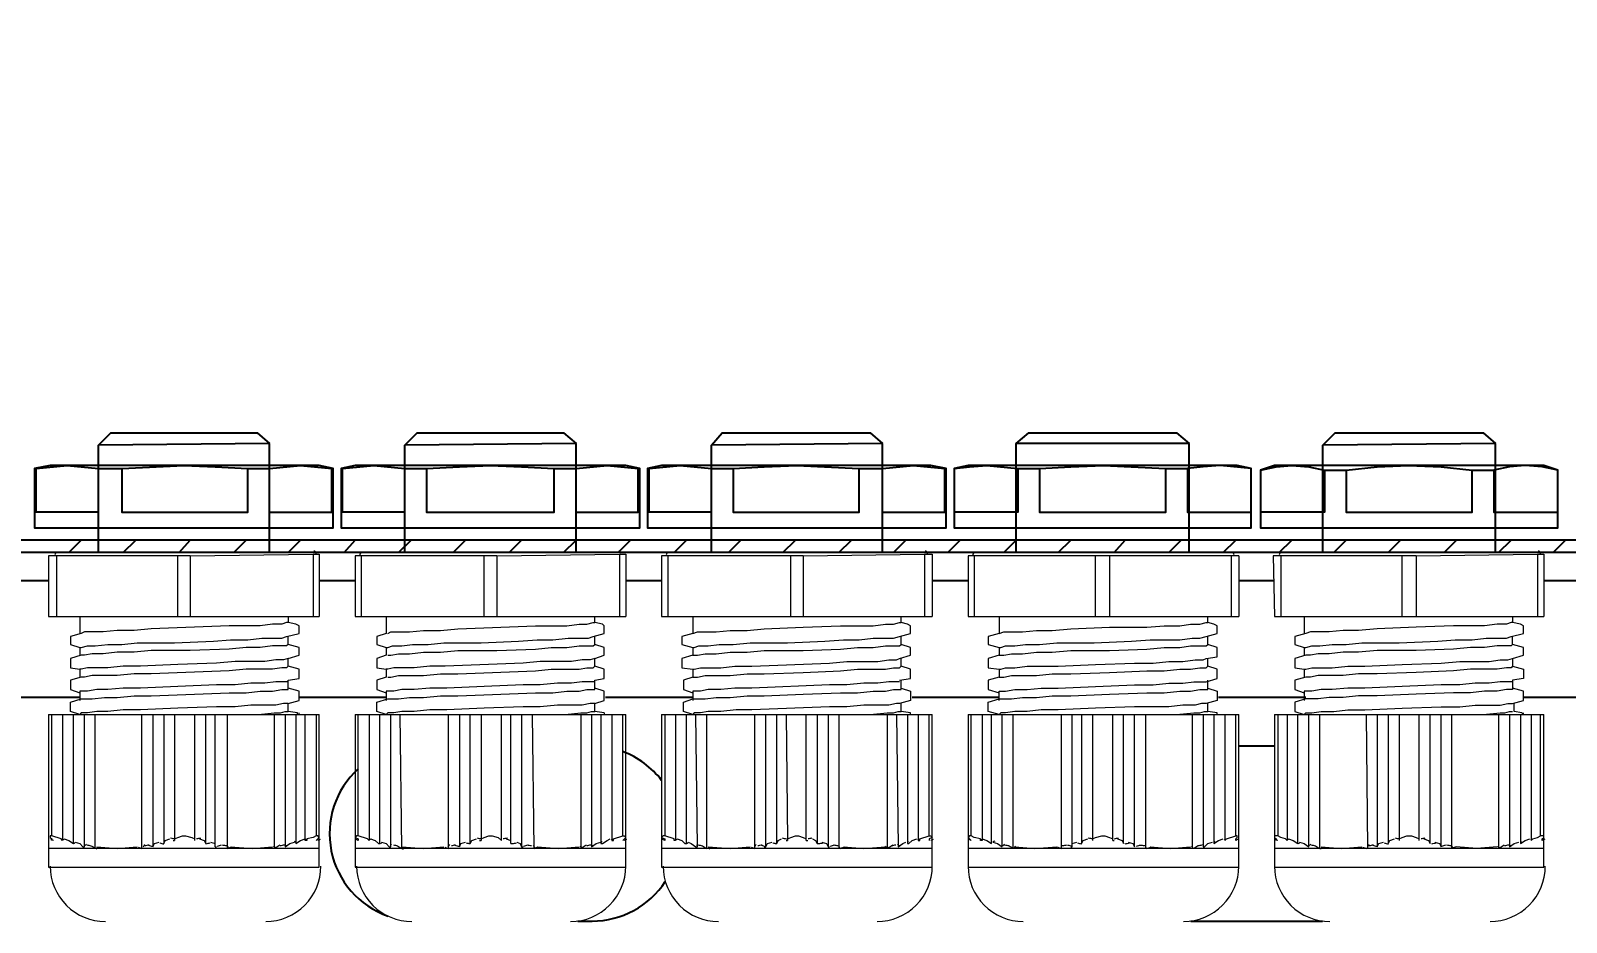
# Model space of a CAD drawing. Header units: feet. Extents: x -18 to 2540, y -48 to 1440.
# Drawn here: x 2197.355 to 2198.001, y 1385.898 to 1386.273 of the extents above; entities that cross this region are included whole.
import ezdxf
from ezdxf.enums import TextEntityAlignment as Align

# ---------------------------------------------------------------- set-up
doc = ezdxf.new("R2018")
doc.units = ezdxf.units.FT
doc.header["$MEASUREMENT"] = 0
for name, color, linetype in [('E-EQPM-CAB', 5, 'Continuous'), ('E-EQPM-HRDW', 230, 'Continuous'), ('G-ANNO-TEXT', 1, 'Continuous')]:
    doc.layers.add(name, color=color, linetype=linetype)
doc.styles.add('NEI-A', font='arial.ttf')

# ---------------------------------------------------------------- blocks, each defined once
blk = doc.blocks.new('DETAIL_TITLE')
at = {"style": 'NEI-A', "flags": 8}
blk.add_attdef('#', text='', height=0.25, dxfattribs=at).set_placement((0.5922, -0.5109), align=Align.MIDDLE_CENTER)
at = {"lineweight": 30, "flags": 104}
blk.add_attdef('DETAIL_TITLE', text='', height=0.25, dxfattribs=at).set_placement((0.9099, -0.52514), align=Align.BOTTOM_LEFT)
at = {"style": 'NEI-A'}
for tag, p in [('SCALE:', (0.93865, -0.73792)), ('1"_=_', (1.5474, -0.73792))]:
    blk.add_attdef(tag, text='', height=0.1094, dxfattribs=at).set_placement(p, align=Align.BOTTOM_LEFT)

msp = doc.modelspace()

# ---------------------------------------------------------------- linework, layer by layer
at = {"layer": 'E-EQPM-CAB', "lineweight": 0}
for p, q in [((2197.362602, 1385.985687), (2197.476549, 1385.985687)), ((2197.491611, 1385.985687), (2197.605559, 1385.985687)), ((2197.620621, 1385.985687), (2197.734569, 1385.985687)), ((2197.749631, 1385.985687), (2197.863579, 1385.985687))]:
    msp.add_line(p, q, dxfattribs=at)
at = {"layer": 'E-EQPM-CAB', "lineweight": 25}
for points in [[(2197.455593, 1386.099635), (2197.383558, 1386.09898), (2197.388797, 1386.104219), (2197.450355, 1386.104219)], [(2197.584603, 1386.099635), (2197.512567, 1386.09898), (2197.517806, 1386.104219), (2197.579364, 1386.104219)], [(2197.713613, 1386.099635), (2197.641577, 1386.09898), (2197.646161, 1386.104219), (2197.708374, 1386.104219)], [(2197.842623, 1386.099635), (2197.769932, 1386.099635), (2197.775171, 1386.104219), (2197.837384, 1386.104219)], [(2197.971633, 1386.099635), (2197.898942, 1386.09898), (2197.904181, 1386.104219), (2197.966394, 1386.104219)]]:
    msp.add_lwpolyline(points, close=True, dxfattribs=at)
for points in [[(2197.383558, 1386.053794), (2197.383558, 1386.09898)], [(2197.455593, 1386.053794), (2197.455593, 1386.099635)], [(2197.512567, 1386.053794), (2197.512567, 1386.09898)], [(2197.584603, 1386.053794), (2197.584603, 1386.099635)], [(2197.641577, 1386.053794), (2197.641577, 1386.09898)], [(2197.713613, 1386.053794), (2197.713613, 1386.099635)], [(2197.769932, 1386.053794), (2197.769932, 1386.099635)], [(2197.842623, 1386.053794), (2197.842623, 1386.099635)], [(2197.898942, 1386.053794), (2197.898942, 1386.09898)], [(2197.971633, 1386.053794), (2197.971633, 1386.099635)], [(2197.383558, 1386.070821), (2197.357363, 1386.070821), (2197.357363, 1386.089157), (2197.356708, 1386.089157), (2197.356708, 1386.064272), (2197.482443, 1386.064272), (2197.482443, 1386.089157), (2197.476549, 1386.090467), (2197.363257, 1386.090467), (2197.356708, 1386.089157)], [(2197.357363, 1386.089157), (2197.37046, 1386.090467), (2197.383558, 1386.089157), (2197.393381, 1386.089157), (2197.393381, 1386.070821), (2197.446425, 1386.070821), (2197.446425, 1386.089157), (2197.455593, 1386.089157)], [(2197.393381, 1386.089157), (2197.419576, 1386.090467), (2197.432673, 1386.089812), (2197.446425, 1386.089157)], [(2197.455593, 1386.089157), (2197.468691, 1386.090467), (2197.481788, 1386.089157)], [(2197.455593, 1386.070821), (2197.481788, 1386.070821), (2197.481788, 1386.089157), (2197.482443, 1386.089157)], [(2197.512567, 1386.070821), (2197.486372, 1386.070821), (2197.486372, 1386.089157), (2197.485718, 1386.089157), (2197.485718, 1386.064272), (2197.611453, 1386.064272), (2197.611453, 1386.089157), (2197.605559, 1386.090467), (2197.491611, 1386.090467), (2197.485718, 1386.089157)], [(2197.486372, 1386.089157), (2197.49947, 1386.090467), (2197.512567, 1386.089157), (2197.521736, 1386.089157), (2197.521736, 1386.070821), (2197.575435, 1386.070821), (2197.575435, 1386.089157), (2197.584603, 1386.089157)], [(2197.521736, 1386.089157), (2197.535488, 1386.089812), (2197.548585, 1386.090467), (2197.561683, 1386.089812), (2197.575435, 1386.089157)], [(2197.584603, 1386.089157), (2197.597701, 1386.090467), (2197.610798, 1386.089157)], [(2197.584603, 1386.070821), (2197.610798, 1386.070821), (2197.610798, 1386.089157), (2197.611453, 1386.089157)], [(2197.641577, 1386.070821), (2197.615382, 1386.070821), (2197.615382, 1386.089157), (2197.614727, 1386.089157), (2197.614727, 1386.064272), (2197.740463, 1386.064272), (2197.740463, 1386.089157), (2197.733914, 1386.090467), (2197.620621, 1386.090467), (2197.614727, 1386.089157)], [(2197.615382, 1386.089157), (2197.62848, 1386.090467), (2197.641577, 1386.089157), (2197.650745, 1386.089157), (2197.650745, 1386.070821), (2197.70379, 1386.070821), (2197.70379, 1386.089157), (2197.713613, 1386.089157)], [(2197.650745, 1386.089157), (2197.663843, 1386.089812), (2197.677595, 1386.090467), (2197.70379, 1386.089157)], [(2197.713613, 1386.089157), (2197.726711, 1386.090467), (2197.739808, 1386.089157)], [(2197.713613, 1386.070821), (2197.739808, 1386.070821), (2197.739808, 1386.089157), (2197.740463, 1386.089157)], [(2197.862924, 1386.090467), (2197.749631, 1386.090467), (2197.743737, 1386.089157), (2197.743737, 1386.064272), (2197.868818, 1386.064272), (2197.868818, 1386.089157), (2197.862924, 1386.090467)], [(2197.743737, 1386.089157), (2197.750286, 1386.089812), (2197.75749, 1386.090467), (2197.770587, 1386.089157), (2197.779755, 1386.089157), (2197.779755, 1386.070821), (2197.8328, 1386.070821), (2197.8328, 1386.089157), (2197.841968, 1386.089157), (2197.841968, 1386.070821), (2197.868818, 1386.070821)], [(2197.770587, 1386.089157), (2197.770587, 1386.070821), (2197.743737, 1386.070821)], [(2197.779755, 1386.089157), (2197.792853, 1386.089812), (2197.806605, 1386.090467), (2197.8328, 1386.089157)], [(2197.868818, 1386.089157), (2197.85572, 1386.090467), (2197.848517, 1386.089812), (2197.841968, 1386.089157)], [(2197.991934, 1386.090467), (2197.878641, 1386.090467), (2197.872747, 1386.088502), (2197.872747, 1386.064272), (2197.997828, 1386.064272), (2197.997828, 1386.088502), (2197.991934, 1386.090467)], [(2197.872747, 1386.088502), (2197.879296, 1386.089812), (2197.885845, 1386.090467), (2197.893048, 1386.089812), (2197.899597, 1386.088502), (2197.908765, 1386.088502), (2197.908765, 1386.070821), (2197.96181, 1386.070821), (2197.96181, 1386.088502), (2197.970978, 1386.088502), (2197.970978, 1386.070821), (2197.997828, 1386.070821)], [(2197.899597, 1386.088502), (2197.899597, 1386.070821), (2197.872747, 1386.070821)], [(2197.908765, 1386.088502), (2197.921863, 1386.089812), (2197.93496, 1386.090467), (2197.948712, 1386.089812), (2197.96181, 1386.088502)], [(2197.997828, 1386.088502), (2197.991279, 1386.089812), (2197.984075, 1386.090467), (2197.977527, 1386.089812), (2197.970978, 1386.088502)], [(2198.823622, 1386.059033), (2196.274204, 1386.059033)], [(2197.371115, 1386.053794), (2197.376354, 1386.059033)], [(2197.394036, 1386.053794), (2197.399274, 1386.059033)], [(2197.417611, 1386.053794), (2197.422195, 1386.059033)], [(2197.440531, 1386.053794), (2197.44577, 1386.059033)], [(2197.463452, 1386.053794), (2197.468691, 1386.059033)], [(2197.487027, 1386.053794), (2197.491611, 1386.059033)], [(2197.509948, 1386.053794), (2197.515187, 1386.059033)], [(2197.532868, 1386.053794), (2197.538107, 1386.059033)], [(2197.556444, 1386.053794), (2197.561683, 1386.059033)], [(2197.579364, 1386.053794), (2197.584603, 1386.059033)], [(2197.602285, 1386.053794), (2197.607524, 1386.059033)], [(2197.62586, 1386.053794), (2197.631099, 1386.059033)], [(2197.648781, 1386.053794), (2197.65402, 1386.059033)], [(2197.671701, 1386.053794), (2197.67694, 1386.059033)], [(2197.695277, 1386.053794), (2197.700516, 1386.059033)], [(2197.718197, 1386.053794), (2197.723436, 1386.059033)], [(2197.741118, 1386.053794), (2197.746357, 1386.059033)], [(2197.764693, 1386.053794), (2197.769932, 1386.059033)], [(2197.787614, 1386.053794), (2197.792853, 1386.059033)], [(2197.811189, 1386.053794), (2197.815773, 1386.059033)], [(2197.83411, 1386.053794), (2197.839349, 1386.059033)], [(2197.85703, 1386.053794), (2197.862269, 1386.059033)], [(2197.880606, 1386.053794), (2197.885845, 1386.059033)], [(2197.903526, 1386.053794), (2197.908765, 1386.059033)], [(2197.926447, 1386.053794), (2197.931686, 1386.059033)], [(2197.950022, 1386.053794), (2197.955261, 1386.059033)], [(2197.972943, 1386.053794), (2197.978182, 1386.059033)], [(2197.995863, 1386.053794), (2198.001102, 1386.059033)], [(2198.823622, 1386.053794), (2196.274204, 1386.053794)]]:
    msp.add_lwpolyline(points, dxfattribs=at)
at = {"layer": 'E-EQPM-CAB', "lineweight": 0}
for points in [[(2197.422195, 1386.052484), (2197.362602, 1386.052484), (2197.362602, 1386.026944), (2197.476549, 1386.026944)], [(2197.47393, 1386.053794), (2197.365876, 1386.053794)], [(2197.365876, 1386.052484), (2197.365876, 1386.026944)], [(2197.416956, 1386.026944), (2197.416956, 1386.052484)], [(2197.422195, 1386.052484), (2197.47393, 1386.053139), (2197.47393, 1386.026944)], [(2197.422195, 1386.052484), (2197.422195, 1386.026944)], [(2197.47393, 1386.053139), (2197.476549, 1386.053139), (2197.476549, 1386.026944)], [(2197.551205, 1386.052484), (2197.491611, 1386.052484), (2197.491611, 1386.026944), (2197.605559, 1386.026944)], [(2197.602285, 1386.053794), (2197.494231, 1386.053794)], [(2197.494231, 1386.052484), (2197.494231, 1386.026944)], [(2197.545966, 1386.026944), (2197.545966, 1386.052484)], [(2197.551205, 1386.052484), (2197.60294, 1386.053139), (2197.60294, 1386.026944)], [(2197.551205, 1386.052484), (2197.551205, 1386.026944)], [(2197.60294, 1386.053139), (2197.605559, 1386.053139), (2197.605559, 1386.026944)], [(2197.680215, 1386.052484), (2197.620621, 1386.052484), (2197.620621, 1386.026944), (2197.734569, 1386.026944)], [(2197.731295, 1386.053794), (2197.623241, 1386.053794)], [(2197.623241, 1386.052484), (2197.623241, 1386.026944)], [(2197.674976, 1386.026944), (2197.674976, 1386.052484)], [(2197.680215, 1386.052484), (2197.731295, 1386.053139), (2197.731295, 1386.026944)], [(2197.680215, 1386.052484), (2197.680215, 1386.026944)], [(2197.731295, 1386.053139), (2197.734569, 1386.053139), (2197.734569, 1386.026944)], [(2197.863579, 1386.052484), (2197.749631, 1386.052484), (2197.749631, 1386.026944), (2197.863579, 1386.026944)], [(2197.860305, 1386.053794), (2197.752251, 1386.053794)], [(2197.752251, 1386.052484), (2197.752251, 1386.026944)], [(2197.803331, 1386.026944), (2197.803331, 1386.052484)], [(2197.809224, 1386.052484), (2197.809224, 1386.026944)], [(2197.860305, 1386.052484), (2197.860305, 1386.026944)], [(2197.863579, 1386.052484), (2197.863579, 1386.026944)], [(2197.938234, 1386.052484), (2197.877986, 1386.052484), (2197.878641, 1386.026944), (2197.991934, 1386.026944)], [(2197.989314, 1386.053794), (2197.88126, 1386.053794)], [(2197.88126, 1386.052484), (2197.88126, 1386.026944)], [(2197.93234, 1386.026944), (2197.93234, 1386.052484)], [(2197.938234, 1386.052484), (2197.989314, 1386.053139), (2197.989314, 1386.026944)], [(2197.938234, 1386.052484), (2197.938234, 1386.026944)], [(2197.989314, 1386.053139), (2197.991934, 1386.053139), (2197.991934, 1386.026944)], [(2197.463452, 1386.026944), (2197.463452, 1386.024325), (2197.462797, 1386.024325), (2197.460832, 1386.02367), (2197.456903, 1386.02367), (2197.451664, 1386.023015), (2197.438567, 1386.023015), (2197.405823, 1386.021705), (2197.39862, 1386.02105), (2197.391416, 1386.02105), (2197.385522, 1386.020395), (2197.377664, 1386.020395), (2197.376354, 1386.019741), (2197.37177, 1386.018431), (2197.37177, 1386.015157), (2197.375699, 1386.013847), (2197.375699, 1386.010572)], [(2197.375699, 1386.026944), (2197.375699, 1386.019741)], [(2197.504709, 1386.026944), (2197.504709, 1386.019741), (2197.50078, 1386.018431), (2197.50078, 1386.015157), (2197.504709, 1386.013847), (2197.504709, 1386.010572), (2197.50078, 1386.009263), (2197.50078, 1386.005333), (2197.504709, 1386.004679), (2197.504709, 1386.001404), (2197.50078, 1386.000094), (2197.50078, 1385.996165), (2197.504709, 1385.994855)], [(2197.505364, 1386.019741), (2197.506674, 1386.020395), (2197.514532, 1386.020395), (2197.520426, 1386.02105), (2197.527629, 1386.02105), (2197.534833, 1386.021705), (2197.567577, 1386.023015), (2197.580674, 1386.023015), (2197.585913, 1386.02367), (2197.589187, 1386.02367), (2197.591807, 1386.024325), (2197.592462, 1386.024325), (2197.592462, 1386.026944)], [(2197.633719, 1386.026944), (2197.633719, 1386.019741), (2197.629135, 1386.018431), (2197.629135, 1386.015157), (2197.633719, 1386.013847), (2197.633719, 1386.010572), (2197.635683, 1386.010572), (2197.638958, 1386.011227), (2197.643542, 1386.011227), (2197.649436, 1386.011882), (2197.656639, 1386.011882), (2197.663843, 1386.012537), (2197.680215, 1386.012537), (2197.695932, 1386.013192), (2197.703135, 1386.013847), (2197.709684, 1386.013847), (2197.714923, 1386.014502), (2197.720817, 1386.014502), (2197.721472, 1386.015157)], [(2197.633719, 1386.019741), (2197.635683, 1386.020395), (2197.643542, 1386.020395), (2197.649436, 1386.02105), (2197.656639, 1386.02105), (2197.663843, 1386.021705), (2197.680215, 1386.02236), (2197.695932, 1386.023015), (2197.709684, 1386.023015), (2197.714923, 1386.02367), (2197.718197, 1386.02367), (2197.720817, 1386.024325), (2197.721472, 1386.024325), (2197.721472, 1386.026944)], [(2197.762729, 1386.026944), (2197.762729, 1386.019741), (2197.758144, 1386.018431), (2197.758144, 1386.015157), (2197.762729, 1386.013847), (2197.762729, 1386.010572), (2197.764693, 1386.010572), (2197.767968, 1386.011227), (2197.772552, 1386.011227), (2197.778445, 1386.011882), (2197.784994, 1386.011882), (2197.792853, 1386.012537), (2197.809224, 1386.012537), (2197.824941, 1386.013192), (2197.832145, 1386.013847), (2197.838694, 1386.013847), (2197.843278, 1386.014502), (2197.849827, 1386.014502), (2197.850481, 1386.015157)], [(2197.762729, 1386.019741), (2197.764693, 1386.020395), (2197.772552, 1386.020395), (2197.778445, 1386.02105), (2197.784994, 1386.02105), (2197.792853, 1386.021705), (2197.809224, 1386.02236), (2197.824941, 1386.02236), (2197.832145, 1386.023015), (2197.838694, 1386.023015), (2197.843278, 1386.02367), (2197.847207, 1386.02367), (2197.849827, 1386.024325), (2197.850481, 1386.024325), (2197.850481, 1386.026944)], [(2197.978836, 1386.026944), (2197.978836, 1386.024325), (2197.978182, 1386.024325), (2197.976217, 1386.02367), (2197.972288, 1386.02367), (2197.967049, 1386.023015), (2197.953951, 1386.023015), (2197.938234, 1386.02236), (2197.921863, 1386.021705), (2197.914004, 1386.02105), (2197.907455, 1386.02105), (2197.901561, 1386.020395), (2197.893703, 1386.020395), (2197.891738, 1386.019741), (2197.887154, 1386.018431), (2197.887154, 1386.015157), (2197.891084, 1386.013847), (2197.891084, 1386.010572)], [(2197.891084, 1386.026944), (2197.891084, 1386.019741)], [(2197.375699, 1386.013847), (2197.376354, 1386.013847), (2197.378973, 1386.014502), (2197.382248, 1386.014502), (2197.387487, 1386.015157), (2197.393381, 1386.015157), (2197.399929, 1386.015811), (2197.415646, 1386.015811), (2197.432018, 1386.016466), (2197.439222, 1386.017121), (2197.446425, 1386.017121), (2197.452319, 1386.017776), (2197.460832, 1386.017776), (2197.462797, 1386.018431), (2197.468036, 1386.019741), (2197.468036, 1386.023015), (2197.466726, 1386.02367), (2197.463452, 1386.024325)], [(2197.504709, 1386.013847), (2197.505364, 1386.013847), (2197.507328, 1386.014502), (2197.511258, 1386.014502), (2197.515842, 1386.015157), (2197.52239, 1386.015157), (2197.528939, 1386.015811), (2197.544656, 1386.015811), (2197.560373, 1386.016466), (2197.568232, 1386.017121), (2197.57478, 1386.017121), (2197.581329, 1386.017776), (2197.589842, 1386.017776), (2197.591807, 1386.018431), (2197.596391, 1386.019741), (2197.596391, 1386.023015), (2197.595736, 1386.02367), (2197.592462, 1386.024325)], [(2197.633719, 1386.013847), (2197.634374, 1386.013847), (2197.636338, 1386.014502), (2197.640267, 1386.014502), (2197.644852, 1386.015157), (2197.650745, 1386.015157), (2197.657949, 1386.015811), (2197.673666, 1386.015811), (2197.689383, 1386.016466), (2197.697241, 1386.017121), (2197.70379, 1386.017121), (2197.709684, 1386.017776), (2197.718197, 1386.017776), (2197.720817, 1386.018431), (2197.725401, 1386.019741), (2197.725401, 1386.023015), (2197.724091, 1386.02367), (2197.721472, 1386.024325)], [(2197.762729, 1386.013847), (2197.763383, 1386.013847), (2197.765348, 1386.014502), (2197.769277, 1386.014502), (2197.773861, 1386.015157), (2197.779755, 1386.015157), (2197.786959, 1386.015811), (2197.802676, 1386.015811), (2197.818393, 1386.016466), (2197.826251, 1386.017121), (2197.838694, 1386.017121), (2197.843933, 1386.017776), (2197.847207, 1386.017776), (2197.849827, 1386.018431), (2197.854411, 1386.019741), (2197.854411, 1386.023015), (2197.853101, 1386.02367), (2197.850481, 1386.024325)], [(2197.891084, 1386.013847), (2197.891738, 1386.013847), (2197.894358, 1386.014502), (2197.897632, 1386.014502), (2197.902871, 1386.015157), (2197.908765, 1386.015157), (2197.915314, 1386.015811), (2197.931031, 1386.015811), (2197.947403, 1386.016466), (2197.954606, 1386.017121), (2197.96181, 1386.017121), (2197.967704, 1386.017776), (2197.976217, 1386.017776), (2197.978182, 1386.018431), (2197.98342, 1386.019741), (2197.98342, 1386.023015), (2197.982111, 1386.02367), (2197.978836, 1386.024325)], [(2197.463452, 1386.015157), (2197.462797, 1386.014502), (2197.456903, 1386.014502), (2197.451664, 1386.013847), (2197.44577, 1386.013847), (2197.438567, 1386.013192), (2197.422195, 1386.012537), (2197.405823, 1386.012537), (2197.39862, 1386.011882), (2197.391416, 1386.011882), (2197.385522, 1386.011227), (2197.380938, 1386.011227), (2197.377664, 1386.010572), (2197.376354, 1386.010572), (2197.37177, 1386.009263), (2197.37177, 1386.005333), (2197.375699, 1386.004679), (2197.375699, 1386.001404)], [(2197.463452, 1386.009263), (2197.468036, 1386.010572), (2197.468036, 1386.013847), (2197.463452, 1386.015157), (2197.463452, 1386.018431)], [(2197.505364, 1386.010572), (2197.506674, 1386.010572), (2197.509948, 1386.011227), (2197.514532, 1386.011227), (2197.520426, 1386.011882), (2197.527629, 1386.011882), (2197.534833, 1386.012537), (2197.551205, 1386.012537), (2197.567577, 1386.013192), (2197.574125, 1386.013847), (2197.580674, 1386.013847), (2197.585913, 1386.014502), (2197.591807, 1386.014502), (2197.592462, 1386.015157)], [(2197.592462, 1386.009263), (2197.596391, 1386.010572), (2197.596391, 1386.013847), (2197.592462, 1386.015157), (2197.592462, 1386.018431)], [(2197.633719, 1386.004679), (2197.634374, 1386.004679), (2197.636993, 1386.005333), (2197.645506, 1386.005333), (2197.6514, 1386.005988), (2197.658604, 1386.005988), (2197.691347, 1386.007298), (2197.698551, 1386.007953), (2197.711649, 1386.007953), (2197.716233, 1386.008608), (2197.719507, 1386.008608), (2197.720817, 1386.009263), (2197.725401, 1386.010572), (2197.725401, 1386.013847), (2197.721472, 1386.015157), (2197.721472, 1386.018431)], [(2197.762729, 1386.004679), (2197.763383, 1386.004679), (2197.765348, 1386.005333), (2197.769277, 1386.005333), (2197.774516, 1386.005988), (2197.787614, 1386.005988), (2197.803331, 1386.006643), (2197.819702, 1386.007298), (2197.827561, 1386.007298), (2197.83411, 1386.007953), (2197.840003, 1386.007953), (2197.845242, 1386.008608), (2197.848517, 1386.008608), (2197.849827, 1386.009263), (2197.854411, 1386.009918), (2197.854411, 1386.013847), (2197.850481, 1386.015157), (2197.850481, 1386.018431)], [(2197.978836, 1386.015157), (2197.978182, 1386.014502), (2197.972288, 1386.014502), (2197.967049, 1386.013847), (2197.961155, 1386.013847), (2197.953951, 1386.013192), (2197.938234, 1386.012537), (2197.921863, 1386.012537), (2197.914004, 1386.011882), (2197.907455, 1386.011882), (2197.901561, 1386.011227), (2197.896977, 1386.011227), (2197.893703, 1386.010572), (2197.891738, 1386.010572), (2197.887154, 1386.009263), (2197.887154, 1386.005333), (2197.891084, 1386.004679), (2197.891084, 1386.001404)], [(2197.978836, 1386.009263), (2197.98342, 1386.010572), (2197.98342, 1386.013847), (2197.978836, 1386.015157), (2197.978836, 1386.018431)], [(2197.463452, 1385.990271), (2197.461487, 1385.990271), (2197.458213, 1385.989616), (2197.447735, 1385.989616), (2197.441186, 1385.988962), (2197.433328, 1385.988962), (2197.416956, 1385.988307), (2197.401239, 1385.987652), (2197.394036, 1385.987652), (2197.387487, 1385.986997), (2197.382903, 1385.986997), (2197.378973, 1385.986342), (2197.376354, 1385.986342), (2197.375699, 1385.985687), (2197.37177, 1385.986997), (2197.37177, 1385.990926), (2197.376354, 1385.992236), (2197.380938, 1385.992236), (2197.386177, 1385.992891), (2197.391416, 1385.992891), (2197.39862, 1385.993546), (2197.405823, 1385.993546), (2197.438567, 1385.994855), (2197.44577, 1385.994855), (2197.451664, 1385.99551), (2197.456903, 1385.99551), (2197.460832, 1385.996165), (2197.463452, 1385.996165), (2197.463452, 1386.000094), (2197.468036, 1386.000749), (2197.468036, 1386.004679), (2197.463452, 1386.005988), (2197.463452, 1386.009263), (2197.461487, 1386.008608), (2197.458213, 1386.008608), (2197.453629, 1386.007953), (2197.441186, 1386.007953), (2197.433328, 1386.007298), (2197.416956, 1386.006643), (2197.401239, 1386.005988), (2197.394036, 1386.005988), (2197.387487, 1386.005333), (2197.378973, 1386.005333), (2197.376354, 1386.004679), (2197.375699, 1386.004679)], [(2197.596391, 1385.986342), (2197.592462, 1385.986997), (2197.592462, 1385.990271), (2197.590497, 1385.990271), (2197.587223, 1385.989616), (2197.576745, 1385.989616), (2197.569541, 1385.988962), (2197.562338, 1385.988962), (2197.545966, 1385.988307), (2197.530249, 1385.987652), (2197.523045, 1385.987652), (2197.516497, 1385.986997), (2197.511258, 1385.986997), (2197.507983, 1385.986342), (2197.505364, 1385.986342), (2197.504709, 1385.985687), (2197.50078, 1385.986997), (2197.50078, 1385.990926), (2197.505364, 1385.992236), (2197.509948, 1385.992236), (2197.514532, 1385.992891), (2197.520426, 1385.992891), (2197.527629, 1385.993546), (2197.534833, 1385.993546), (2197.567577, 1385.994855), (2197.57478, 1385.994855), (2197.580674, 1385.99551), (2197.585913, 1385.99551), (2197.589187, 1385.996165), (2197.592462, 1385.996165), (2197.592462, 1386.000094), (2197.596391, 1386.000749), (2197.596391, 1386.004679), (2197.592462, 1386.005988), (2197.592462, 1386.009263), (2197.590497, 1386.008608), (2197.587223, 1386.008608), (2197.582639, 1386.007953), (2197.569541, 1386.007953), (2197.562338, 1386.007298), (2197.529594, 1386.005988), (2197.523045, 1386.005988), (2197.516497, 1386.005333), (2197.507983, 1386.005333), (2197.505364, 1386.004679), (2197.504709, 1386.004679)], [(2197.633719, 1386.010572), (2197.629135, 1386.009263), (2197.629135, 1386.005333), (2197.633719, 1386.004679), (2197.633719, 1386.001404), (2197.635683, 1386.001404), (2197.638958, 1386.002059), (2197.649436, 1386.002059), (2197.656639, 1386.002714), (2197.663843, 1386.002714), (2197.680215, 1386.003369), (2197.695932, 1386.004024), (2197.703135, 1386.004679), (2197.714923, 1386.004679), (2197.718197, 1386.005333), (2197.720817, 1386.005333), (2197.721472, 1386.005988)], [(2197.720817, 1386.000094), (2197.725401, 1386.000749), (2197.725401, 1386.004679), (2197.721472, 1386.005988), (2197.721472, 1386.009263)], [(2197.762729, 1386.010572), (2197.758144, 1386.009263), (2197.758144, 1386.005333), (2197.762729, 1386.004679), (2197.762729, 1386.001404), (2197.764693, 1386.001404), (2197.767968, 1386.002059), (2197.778445, 1386.002059), (2197.784994, 1386.002714), (2197.792853, 1386.002714), (2197.809224, 1386.003369), (2197.824941, 1386.004024), (2197.832145, 1386.004024), (2197.838694, 1386.004679), (2197.843278, 1386.004679), (2197.847207, 1386.005333), (2197.849827, 1386.005333), (2197.850481, 1386.005988)], [(2197.762729, 1385.991581), (2197.762729, 1385.99551), (2197.765348, 1385.99551), (2197.769277, 1385.996165), (2197.774516, 1385.996165), (2197.78041, 1385.99682), (2197.787614, 1385.99682), (2197.803331, 1385.997475), (2197.819702, 1385.99813), (2197.827561, 1385.99813), (2197.83411, 1385.998785), (2197.840003, 1385.998785), (2197.844588, 1385.99944), (2197.849827, 1385.99944), (2197.854411, 1386.000749), (2197.854411, 1386.004679), (2197.850481, 1386.005988), (2197.850481, 1386.009263)], [(2197.891084, 1386.004679), (2197.891738, 1386.004679), (2197.894358, 1386.005333), (2197.902871, 1386.005333), (2197.90942, 1386.005988), (2197.916624, 1386.005988), (2197.93234, 1386.006643), (2197.948712, 1386.007298), (2197.956571, 1386.007953), (2197.969013, 1386.007953), (2197.973597, 1386.008608), (2197.976872, 1386.008608), (2197.978836, 1386.009263), (2197.978836, 1386.005988), (2197.98342, 1386.004679), (2197.98342, 1386.000749), (2197.978836, 1386.000094), (2197.978836, 1385.996165), (2197.976217, 1385.996165), (2197.972288, 1385.99551), (2197.967049, 1385.99551), (2197.961155, 1385.994855), (2197.953951, 1385.994855), (2197.938234, 1385.994201), (2197.921863, 1385.993546), (2197.914004, 1385.993546), (2197.907455, 1385.992891), (2197.901561, 1385.992891), (2197.896977, 1385.992236), (2197.891738, 1385.992236), (2197.887154, 1385.990926), (2197.887154, 1385.986997), (2197.891084, 1385.985687)], [(2197.463452, 1386.005988), (2197.462797, 1386.005333), (2197.460832, 1386.005333), (2197.456903, 1386.004679), (2197.44577, 1386.004679), (2197.438567, 1386.004024), (2197.405823, 1386.002714), (2197.39862, 1386.002714), (2197.391416, 1386.002059), (2197.380938, 1386.002059), (2197.377664, 1386.001404), (2197.376354, 1386.001404), (2197.37177, 1386.000094), (2197.37177, 1385.996165), (2197.375699, 1385.994855)], [(2197.505364, 1386.001404), (2197.506674, 1386.001404), (2197.509948, 1386.002059), (2197.520426, 1386.002059), (2197.527629, 1386.002714), (2197.534833, 1386.002714), (2197.567577, 1386.004024), (2197.574125, 1386.004679), (2197.585913, 1386.004679), (2197.589187, 1386.005333), (2197.591807, 1386.005333), (2197.592462, 1386.005988)], [(2197.633719, 1386.001404), (2197.62979, 1386.000094), (2197.62979, 1385.996165), (2197.633719, 1385.994855)], [(2197.762729, 1386.001404), (2197.758144, 1386.000094), (2197.758144, 1385.996165), (2197.762729, 1385.994855)], [(2197.978836, 1386.005988), (2197.978182, 1386.005333), (2197.976217, 1386.005333), (2197.972288, 1386.004679), (2197.961155, 1386.004679), (2197.953951, 1386.004024), (2197.938234, 1386.003369), (2197.921863, 1386.002714), (2197.914004, 1386.002714), (2197.907455, 1386.002059), (2197.896977, 1386.002059), (2197.893703, 1386.001404), (2197.891738, 1386.001404), (2197.887154, 1386.000094), (2197.887154, 1385.996165), (2197.891084, 1385.994855)], [(2197.463452, 1385.99944), (2197.458213, 1385.99944), (2197.453629, 1385.998785), (2197.447735, 1385.998785), (2197.441186, 1385.99813), (2197.433328, 1385.99813), (2197.416956, 1385.997475), (2197.401239, 1385.99682), (2197.394036, 1385.99682), (2197.387487, 1385.996165), (2197.382903, 1385.996165), (2197.378973, 1385.99551), (2197.375699, 1385.99551), (2197.375699, 1385.991581)], [(2197.467381, 1385.985687), (2197.467381, 1385.986342), (2197.463452, 1385.986997), (2197.463452, 1385.990271), (2197.468036, 1385.991581), (2197.468036, 1385.99551), (2197.463452, 1385.99682)], [(2197.592462, 1385.99944), (2197.587223, 1385.99944), (2197.582639, 1385.998785), (2197.576745, 1385.998785), (2197.569541, 1385.99813), (2197.562338, 1385.99813), (2197.545966, 1385.997475), (2197.530249, 1385.99682), (2197.523045, 1385.99682), (2197.516497, 1385.996165), (2197.511258, 1385.996165), (2197.507983, 1385.99551), (2197.504709, 1385.99551), (2197.504709, 1385.991581)], [(2197.592462, 1385.990271), (2197.596391, 1385.991581), (2197.596391, 1385.99551), (2197.592462, 1385.99682)], [(2197.721472, 1385.99682), (2197.725401, 1385.99551), (2197.725401, 1385.991581), (2197.720817, 1385.990271), (2197.719507, 1385.990271), (2197.716233, 1385.989616), (2197.705755, 1385.989616), (2197.698551, 1385.988962), (2197.691347, 1385.988962), (2197.658604, 1385.987652), (2197.652055, 1385.987652), (2197.645506, 1385.986997), (2197.640267, 1385.986997), (2197.636993, 1385.986342), (2197.634374, 1385.986342), (2197.633719, 1385.985687), (2197.62979, 1385.986997), (2197.62979, 1385.990926), (2197.633719, 1385.992236), (2197.638958, 1385.992236), (2197.643542, 1385.992891), (2197.649436, 1385.992891), (2197.656639, 1385.993546), (2197.663843, 1385.993546), (2197.680215, 1385.994201), (2197.695932, 1385.994855), (2197.703135, 1385.994855), (2197.709684, 1385.99551), (2197.714923, 1385.99551), (2197.718197, 1385.996165), (2197.721472, 1385.996165), (2197.721472, 1386.000094)], [(2197.720817, 1385.99944), (2197.716233, 1385.99944), (2197.711649, 1385.998785), (2197.705755, 1385.998785), (2197.698551, 1385.99813), (2197.691347, 1385.99813), (2197.658604, 1385.99682), (2197.6514, 1385.99682), (2197.645506, 1385.996165), (2197.640267, 1385.996165), (2197.636993, 1385.99551), (2197.633719, 1385.99551), (2197.633719, 1385.991581)], [(2197.850481, 1385.99682), (2197.854411, 1385.99551), (2197.854411, 1385.991581), (2197.849827, 1385.990271), (2197.847862, 1385.990271), (2197.845242, 1385.989616), (2197.840003, 1385.989616), (2197.83411, 1385.988962), (2197.819702, 1385.988962), (2197.803331, 1385.988307), (2197.787614, 1385.987652), (2197.78041, 1385.987652), (2197.774516, 1385.986997), (2197.769277, 1385.986997), (2197.765348, 1385.986342), (2197.763383, 1385.986342), (2197.762729, 1385.985687), (2197.758144, 1385.986997), (2197.758144, 1385.990926), (2197.762729, 1385.992236), (2197.767968, 1385.992236), (2197.772552, 1385.992891), (2197.778445, 1385.992891), (2197.784994, 1385.993546), (2197.792853, 1385.993546), (2197.809224, 1385.994201), (2197.824941, 1385.994855), (2197.832145, 1385.994855), (2197.838694, 1385.99551), (2197.843278, 1385.99551), (2197.847207, 1385.996165), (2197.850481, 1385.996165), (2197.850481, 1386.000094)], [(2197.978836, 1385.99944), (2197.973597, 1385.99944), (2197.969013, 1385.998785), (2197.963119, 1385.998785), (2197.956571, 1385.99813), (2197.948712, 1385.99813), (2197.93234, 1385.997475), (2197.916624, 1385.99682), (2197.90942, 1385.99682), (2197.902871, 1385.996165), (2197.898287, 1385.996165), (2197.894358, 1385.99551), (2197.891084, 1385.99551), (2197.891084, 1385.991581)], [(2197.891084, 1385.985687), (2197.891738, 1385.986342), (2197.894358, 1385.986342), (2197.898287, 1385.986997), (2197.903526, 1385.986997), (2197.90942, 1385.987652), (2197.916624, 1385.987652), (2197.93234, 1385.988307), (2197.948712, 1385.988962), (2197.956571, 1385.988962), (2197.963119, 1385.989616), (2197.973597, 1385.989616), (2197.976872, 1385.990271), (2197.978836, 1385.990271), (2197.98342, 1385.991581), (2197.98342, 1385.99551), (2197.978836, 1385.99682)], [(2197.725401, 1385.985687), (2197.725401, 1385.986342), (2197.721472, 1385.986997), (2197.721472, 1385.990271)], [(2197.854411, 1385.985687), (2197.854411, 1385.986342), (2197.850481, 1385.986997), (2197.850481, 1385.990271)], [(2197.98342, 1385.985687), (2197.982766, 1385.986342), (2197.979491, 1385.986997), (2197.979491, 1385.990271)], [(2197.362602, 1385.985687), (2197.362602, 1385.92151), (2197.476549, 1385.92151)], [(2197.368495, 1385.985687), (2197.368495, 1385.932643), (2197.367841, 1385.933297), (2197.363911, 1385.934607), (2197.363257, 1385.934607), (2197.363257, 1385.933952), (2197.363911, 1385.933297), (2197.363911, 1385.932643)], [(2197.363911, 1385.934607), (2197.363911, 1385.985687)], [(2197.36915, 1385.933297), (2197.371115, 1385.932643), (2197.37308, 1385.931333), (2197.37308, 1385.985687)], [(2197.373734, 1385.931988), (2197.375699, 1385.931333), (2197.377009, 1385.930023), (2197.377664, 1385.930023), (2197.377664, 1385.985687)], [(2197.382248, 1385.929368), (2197.382248, 1385.985687)], [(2197.406478, 1385.985687), (2197.406478, 1385.930023), (2197.407133, 1385.931333), (2197.409098, 1385.931988)], [(2197.411062, 1385.985687), (2197.411062, 1385.931333), (2197.411717, 1385.932643), (2197.413682, 1385.933297)], [(2197.415646, 1385.985687), (2197.415646, 1385.932643)], [(2197.42416, 1385.932643), (2197.42416, 1385.985687)], [(2197.426124, 1385.933297), (2197.428089, 1385.932643), (2197.428744, 1385.931333), (2197.428744, 1385.985687)], [(2197.432673, 1385.930023), (2197.432673, 1385.985687)], [(2197.437912, 1385.929368), (2197.437912, 1385.985687)], [(2197.451009, 1385.985687), (2197.457558, 1385.986342), (2197.460178, 1385.986342), (2197.462142, 1385.986997), (2197.463452, 1385.986997)], [(2197.457558, 1385.985687), (2197.457558, 1385.929368)], [(2197.462142, 1385.985687), (2197.462142, 1385.930023), (2197.464107, 1385.931333), (2197.466071, 1385.931988)], [(2197.466726, 1385.985687), (2197.466726, 1385.931333), (2197.468691, 1385.932643), (2197.470656, 1385.933297)], [(2197.468036, 1385.985687), (2197.468036, 1385.986342)], [(2197.47524, 1385.932643), (2197.476549, 1385.933952), (2197.475895, 1385.934607), (2197.47524, 1385.934607), (2197.47393, 1385.933952), (2197.47131, 1385.933297), (2197.47131, 1385.932643), (2197.470656, 1385.932643), (2197.470656, 1385.985687)], [(2197.47524, 1385.985687), (2197.47524, 1385.934607)], [(2197.476549, 1385.92151), (2197.476549, 1385.985687)], [(2197.491611, 1385.985687), (2197.491611, 1385.92151), (2197.605559, 1385.92151)], [(2197.492921, 1385.934607), (2197.492921, 1385.985687)], [(2197.49816, 1385.933297), (2197.500125, 1385.932643), (2197.501435, 1385.931333), (2197.502089, 1385.931333), (2197.502089, 1385.985687)], [(2197.502744, 1385.931988), (2197.504709, 1385.931333), (2197.506019, 1385.930023), (2197.506674, 1385.930023), (2197.506674, 1385.985687)], [(2197.535488, 1385.985687), (2197.535488, 1385.930023), (2197.536143, 1385.931333), (2197.538107, 1385.931988)], [(2197.544656, 1385.985687), (2197.544656, 1385.932643)], [(2197.544656, 1385.933297), (2197.545966, 1385.933952), (2197.54793, 1385.934607), (2197.54924, 1385.934607), (2197.55186, 1385.933952), (2197.553169, 1385.932643), (2197.553169, 1385.985687)], [(2197.557099, 1385.931333), (2197.557099, 1385.985687)], [(2197.561683, 1385.985687), (2197.561683, 1385.930023)], [(2197.566922, 1385.929368), (2197.566267, 1385.985687)], [(2197.580019, 1385.985687), (2197.586568, 1385.986342), (2197.589187, 1385.986342), (2197.591152, 1385.986997), (2197.592462, 1385.986997)], [(2197.586568, 1385.985687), (2197.586568, 1385.929368)], [(2197.591152, 1385.985687), (2197.591152, 1385.930023), (2197.593117, 1385.931333), (2197.595081, 1385.931988)], [(2197.595081, 1385.985687), (2197.595081, 1385.931333), (2197.595736, 1385.931333), (2197.597701, 1385.932643), (2197.599011, 1385.933297)], [(2197.596391, 1385.986342), (2197.596391, 1385.985687)], [(2197.599665, 1385.985687), (2197.599665, 1385.932643), (2197.60032, 1385.932643), (2197.60032, 1385.933297), (2197.604249, 1385.934607), (2197.604904, 1385.934607), (2197.605559, 1385.933952), (2197.604249, 1385.932643)], [(2197.604249, 1385.934607), (2197.604249, 1385.985687)], [(2197.605559, 1385.92151), (2197.605559, 1385.985687)], [(2197.620621, 1385.985687), (2197.620621, 1385.92151), (2197.734569, 1385.92151)], [(2197.621931, 1385.985687), (2197.621931, 1385.934607)], [(2197.62717, 1385.933297), (2197.629135, 1385.932643), (2197.630444, 1385.931333), (2197.631099, 1385.931333), (2197.631099, 1385.985687)], [(2197.631754, 1385.931988), (2197.633064, 1385.931333), (2197.635028, 1385.930023), (2197.635683, 1385.930023), (2197.635028, 1385.985687)], [(2197.673011, 1385.985687), (2197.673666, 1385.932643)], [(2197.681524, 1385.932643), (2197.681524, 1385.985687)], [(2197.686109, 1385.985687), (2197.686109, 1385.931333)], [(2197.690693, 1385.985687), (2197.690693, 1385.930023)], [(2197.695277, 1385.985687), (2197.695277, 1385.929368)], [(2197.708374, 1385.985687), (2197.715578, 1385.986342), (2197.718197, 1385.986342), (2197.720162, 1385.986997), (2197.721472, 1385.986997)], [(2197.715578, 1385.985687), (2197.715578, 1385.929368)], [(2197.719507, 1385.985687), (2197.720162, 1385.930023), (2197.722126, 1385.931333), (2197.723436, 1385.931988)], [(2197.724091, 1385.985687), (2197.724091, 1385.931333), (2197.724746, 1385.931333), (2197.726056, 1385.932643), (2197.72802, 1385.933297)], [(2197.728675, 1385.985687), (2197.728675, 1385.932643), (2197.72933, 1385.932643), (2197.72933, 1385.933297), (2197.733259, 1385.934607), (2197.733914, 1385.934607), (2197.734569, 1385.933952), (2197.733259, 1385.933297), (2197.733259, 1385.932643)], [(2197.733259, 1385.934607), (2197.733259, 1385.985687)], [(2197.734569, 1385.92151), (2197.734569, 1385.985687)], [(2197.749631, 1385.985687), (2197.749631, 1385.92151), (2197.863579, 1385.92151)], [(2197.750941, 1385.934607), (2197.750941, 1385.985687)], [(2197.755525, 1385.933297), (2197.75749, 1385.932643), (2197.759454, 1385.931333), (2197.759454, 1385.985687)], [(2197.768622, 1385.929368), (2197.768622, 1385.985687)], [(2197.788923, 1385.929368), (2197.788923, 1385.985687)], [(2197.793508, 1385.930023), (2197.793508, 1385.985687)], [(2197.797437, 1385.985687), (2197.797437, 1385.931333), (2197.798092, 1385.932643), (2197.800056, 1385.933297)], [(2197.802021, 1385.985687), (2197.802021, 1385.932643)], [(2197.810534, 1385.932643), (2197.810534, 1385.985687)], [(2197.812499, 1385.933297), (2197.814463, 1385.932643), (2197.815118, 1385.931333), (2197.815118, 1385.985687)], [(2197.817083, 1385.931988), (2197.819048, 1385.931333), (2197.819702, 1385.930023), (2197.819702, 1385.985687)], [(2197.824287, 1385.985687), (2197.824287, 1385.929368)], [(2197.837384, 1385.985687), (2197.844588, 1385.986342), (2197.847207, 1385.986342), (2197.849172, 1385.986997), (2197.850481, 1385.986997)], [(2197.843933, 1385.985687), (2197.843933, 1385.929368)], [(2197.848517, 1385.985687), (2197.848517, 1385.930023), (2197.849172, 1385.930023), (2197.850481, 1385.931333), (2197.852446, 1385.931988)], [(2197.853101, 1385.985687), (2197.853101, 1385.931333), (2197.855066, 1385.932643), (2197.85703, 1385.933297)], [(2197.857685, 1385.985687), (2197.857685, 1385.932643), (2197.85834, 1385.933297), (2197.862269, 1385.934607)], [(2197.863579, 1385.92151), (2197.863579, 1385.985687)], [(2197.878641, 1385.985687), (2197.878641, 1385.92151), (2197.991934, 1385.92151)], [(2197.878641, 1385.985687), (2197.991934, 1385.985687)], [(2197.88388, 1385.985687), (2197.88388, 1385.932643), (2197.883225, 1385.933297), (2197.88126, 1385.933952), (2197.879951, 1385.934607), (2197.878641, 1385.934607)], [(2197.879951, 1385.985687), (2197.879951, 1385.934607)], [(2197.884535, 1385.933297), (2197.886499, 1385.932643), (2197.888464, 1385.931333), (2197.888464, 1385.985687)], [(2197.889119, 1385.931988), (2197.891084, 1385.931333), (2197.893048, 1385.930023), (2197.893048, 1385.985687)], [(2197.917933, 1385.929368), (2197.917278, 1385.985687)], [(2197.921863, 1385.985687), (2197.921863, 1385.930023), (2197.922517, 1385.931333), (2197.924482, 1385.931988)], [(2197.926447, 1385.985687), (2197.926447, 1385.931333), (2197.927101, 1385.932643), (2197.929066, 1385.933297)], [(2197.931031, 1385.985687), (2197.931031, 1385.932643)], [(2197.939544, 1385.932643), (2197.939544, 1385.985687)], [(2197.941509, 1385.933297), (2197.943473, 1385.932643), (2197.944128, 1385.931333), (2197.944128, 1385.985687)], [(2197.946093, 1385.931988), (2197.948057, 1385.931333), (2197.948712, 1385.930023), (2197.948712, 1385.985687)], [(2197.966394, 1385.985687), (2197.973597, 1385.986342), (2197.975562, 1385.986342), (2197.977527, 1385.986997), (2197.978836, 1385.986997)], [(2197.972943, 1385.985687), (2197.972943, 1385.929368)], [(2197.977527, 1385.985687), (2197.977527, 1385.930023), (2197.979491, 1385.931333), (2197.981456, 1385.931988)], [(2197.982111, 1385.985687), (2197.982111, 1385.931333), (2197.984075, 1385.932643), (2197.98604, 1385.933297)], [(2197.98342, 1385.985687), (2197.98342, 1385.986342)], [(2197.986695, 1385.985687), (2197.986695, 1385.932643), (2197.98735, 1385.933297), (2197.989314, 1385.933952), (2197.990624, 1385.934607)], [(2197.991934, 1385.934607), (2197.990624, 1385.934607), (2197.990624, 1385.985687)], [(2197.991934, 1385.92151), (2197.991934, 1385.985687)], [(2197.476549, 1385.929368), (2197.362602, 1385.929368)], [(2197.382903, 1385.930023), (2197.391416, 1385.929368), (2197.399929, 1385.930023)], [(2197.414991, 1385.932643), (2197.415646, 1385.932643)], [(2197.415646, 1385.933297), (2197.416956, 1385.933952), (2197.418921, 1385.934607), (2197.42023, 1385.934607), (2197.42285, 1385.933952), (2197.42416, 1385.933297)], [(2197.430708, 1385.931988), (2197.432673, 1385.931333)], [(2197.432673, 1385.930023), (2197.433328, 1385.930023)], [(2197.439222, 1385.930023), (2197.44839, 1385.929368), (2197.456903, 1385.930023)], [(2197.605559, 1385.929368), (2197.491611, 1385.929368)], [(2197.511258, 1385.930023), (2197.520426, 1385.929368), (2197.528939, 1385.930023)], [(2197.539417, 1385.931333), (2197.540072, 1385.931333), (2197.540727, 1385.932643), (2197.542692, 1385.933297)], [(2197.544001, 1385.932643), (2197.544656, 1385.932643)], [(2197.555134, 1385.933297), (2197.557099, 1385.932643)], [(2197.559718, 1385.931988), (2197.561028, 1385.931333), (2197.561683, 1385.930023), (2197.562338, 1385.930023)], [(2197.568232, 1385.930023), (2197.5774, 1385.929368), (2197.585913, 1385.930023)], [(2197.734569, 1385.929368), (2197.620621, 1385.929368)], [(2197.640267, 1385.930023), (2197.649436, 1385.929368), (2197.657949, 1385.930023)], [(2197.663843, 1385.930023), (2197.664498, 1385.930023), (2197.665153, 1385.931333), (2197.667117, 1385.931988)], [(2197.668427, 1385.931333), (2197.669082, 1385.931333), (2197.669737, 1385.932643), (2197.671046, 1385.933297)], [(2197.673011, 1385.932643), (2197.673666, 1385.932643), (2197.673666, 1385.933297), (2197.674976, 1385.933952), (2197.67694, 1385.934607), (2197.67825, 1385.934607), (2197.680215, 1385.933952), (2197.681524, 1385.933297)], [(2197.681524, 1385.932643), (2197.682179, 1385.932643)], [(2197.688073, 1385.931988), (2197.690038, 1385.931333), (2197.690693, 1385.930023), (2197.691347, 1385.930023)], [(2197.697241, 1385.930023), (2197.705755, 1385.929368), (2197.714923, 1385.930023)], [(2197.863579, 1385.929368), (2197.749631, 1385.929368)], [(2197.769277, 1385.930023), (2197.777791, 1385.929368), (2197.786959, 1385.930023)], [(2197.792853, 1385.930023), (2197.793508, 1385.930023)], [(2197.793508, 1385.931333), (2197.795472, 1385.931988)], [(2197.802021, 1385.933297), (2197.803331, 1385.933952), (2197.80595, 1385.934607), (2197.80726, 1385.934607), (2197.809224, 1385.933952), (2197.810534, 1385.933297)], [(2197.810534, 1385.932643), (2197.811189, 1385.932643)], [(2197.826251, 1385.930023), (2197.834765, 1385.929368), (2197.843278, 1385.930023)], [(2197.878641, 1385.933952), (2197.879296, 1385.933297), (2197.879296, 1385.932643)], [(2197.991934, 1385.929368), (2197.878641, 1385.929368)], [(2197.898287, 1385.930023), (2197.9068, 1385.929368), (2197.915314, 1385.930023)], [(2197.931031, 1385.933297), (2197.93234, 1385.933952), (2197.934305, 1385.934607), (2197.93627, 1385.934607), (2197.938234, 1385.933952), (2197.939544, 1385.933297)]]:
    msp.add_lwpolyline(points, dxfattribs=at)
for points in [[(2197.400306, 1385.9299, 0.0037895), (2197.401894, 1385.929368), (2197.401894, 1385.985687)], [(2197.497505, 1385.985687), (2197.497505, 1385.932643), (2197.49685, 1385.933297), (2197.492921, 1385.934607), (2197.492266, 1385.934607), (2197.491611, 1385.933952), (2197.492921, 1385.933297), (2197.492921, 1385.932643, -0.0067859), (2197.491858, 1385.933144)], [(2197.507707, 1385.930847, 0.0065189), (2197.509424, 1385.930467, 0.0015576), (2197.511258, 1385.929368), (2197.510603, 1385.985687)], [(2197.529316, 1385.9299, 0.0037895), (2197.530904, 1385.929368), (2197.530904, 1385.985687)], [(2197.538405, 1385.931645, 0.0044585), (2197.540072, 1385.931333), (2197.540072, 1385.985687)], [(2197.626515, 1385.985687), (2197.626515, 1385.932643), (2197.62586, 1385.932643), (2197.62586, 1385.933297), (2197.621931, 1385.934607), (2197.621276, 1385.934607), (2197.620621, 1385.933952), (2197.621931, 1385.933297), (2197.621931, 1385.932643, -0.0067859), (2197.620868, 1385.933144)], [(2197.636062, 1385.930847, 0.0065189), (2197.637779, 1385.930467, 0.0015576), (2197.639613, 1385.929368), (2197.639613, 1385.985687)], [(2197.658326, 1385.9299, 0.0037895), (2197.659914, 1385.929368), (2197.659914, 1385.985687)], [(2197.662627, 1385.930735, 0.0041952), (2197.664498, 1385.930023), (2197.664498, 1385.985687)], [(2197.667415, 1385.931645, 0.0044585), (2197.669082, 1385.931333), (2197.669082, 1385.985687)], [(2197.755525, 1385.985687), (2197.755525, 1385.932643), (2197.75487, 1385.932643), (2197.75487, 1385.933297), (2197.752251, 1385.933952), (2197.750941, 1385.934607), (2197.750286, 1385.934607), (2197.749631, 1385.933952), (2197.750286, 1385.933297), (2197.750941, 1385.932643, -0.0067859), (2197.749837, 1385.933156)], [(2197.760861, 1385.932397, -0.0092487), (2197.760109, 1385.931988), (2197.762074, 1385.931333), (2197.764038, 1385.930023), (2197.764038, 1385.985687)], [(2197.863373, 1385.933156, -0.0067859), (2197.862269, 1385.932643), (2197.862269, 1385.933297), (2197.862924, 1385.933952), (2197.862924, 1385.934607), (2197.862269, 1385.934607), (2197.862269, 1385.985687)], [(2197.894082, 1385.930847, 0.0065189), (2197.895799, 1385.930467, 0.0015576), (2197.897632, 1385.929368), (2197.897632, 1385.985687)], [(2197.972288, 1385.930023), (2197.963774, 1385.929368), (2197.955108, 1385.92998, -0.0037895), (2197.953296, 1385.929368), (2197.953296, 1385.985687)], [(2197.378697, 1385.930847, 0.0065189), (2197.380415, 1385.930467, 0.0015576), (2197.382184, 1385.929472)], [(2197.460094, 1385.930521, 0.0065189), (2197.461896, 1385.930875, 0.0076504), (2197.462535, 1385.930571)], [(2197.557099, 1385.931333), (2197.557754, 1385.931333, 0.0044585), (2197.55961, 1385.931692)], [(2197.589104, 1385.930521, 0.0065189), (2197.590905, 1385.930875, 0.0076504), (2197.591545, 1385.930571)], [(2197.684144, 1385.933297), (2197.685454, 1385.932643), (2197.686109, 1385.931333), (2197.686763, 1385.931333, 0.0044585), (2197.68862, 1385.931692)], [(2197.975479, 1385.930521, 0.0065189), (2197.97728, 1385.930875, 0.0076504), (2197.97792, 1385.930571)], [(2197.992423, 1385.933168, -0.0067859), (2197.991279, 1385.932643), (2197.991279, 1385.933297), (2197.991934, 1385.933952)]]:
    msp.add_lwpolyline(points, format="xyb", dxfattribs=at)
for centre, radius, start, end in [((2197.366203, 1386.052812), 0.000982, 90.054863, 180.055145), ((2197.474257, 1386.053467), 0.000982, 0.054863, 90.055145), ((2197.494558, 1386.052812), 0.000982, 90.054863, 180.055145), ((2197.602612, 1386.053467), 0.000982, 0.054863, 90.055145), ((2197.623568, 1386.052812), 0.000982, 90.054863, 180.055145), ((2197.731622, 1386.053467), 0.000982, 0.054863, 90.055145), ((2197.752578, 1386.052812), 0.000982, 89.999859, 180.000141), ((2197.860632, 1386.052812), 0.000982, 359.999859, 90.000141), ((2197.881588, 1386.052812), 0.000982, 90.054863, 180.055145), ((2197.989642, 1386.053467), 0.000982, 0.054863, 90.055145), ((2197.376022, 1385.97552), 0.044186, 253.542289, 255.097474), ((2197.361617, 1385.947381), 0.016049, 296.724609, 299.190391), ((2197.36227, 1385.948038), 0.019981, 303.289161, 305.408748), ((2197.361629, 1385.95064), 0.025853, 309.187968, 310.941273), ((2197.357714, 1385.954557), 0.035657, 314.307138, 315.709214), ((2197.249809, 1386.024545), 0.179559, 328.238772, 328.61273), ((2197.390433, 1385.999773), 0.070405, 280.382161, 281.876162), ((2197.43627, 1386.036424), 0.110329, 253.323015, 254.284467), ((2197.433654, 1386.030539), 0.101825, 256.217546, 257.239346), ((2197.432334, 1386.029819), 0.097831, 259.173616, 260.232719), ((2197.408124, 1386.029819), 0.097831, 279.877288, 280.936392), ((2197.406152, 1386.030539), 0.101825, 282.870662, 283.892462), ((2197.403536, 1386.036424), 0.110329, 285.825541, 286.786993), ((2197.450028, 1385.999773), 0.070405, 258.233846, 259.727847), ((2197.590652, 1386.024544), 0.179559, 211.497278, 211.871235), ((2197.398319, 1386.046186), 0.123362, 288.742358, 289.610849), ((2197.482747, 1385.955212), 0.035657, 224.400794, 225.802869), ((2197.298719, 1386.21397), 0.325867, 299.295023, 299.652002), ((2197.477536, 1385.948693), 0.019981, 234.70126, 236.820847), ((2197.478189, 1385.947381), 0.016049, 240.919617, 243.385399), ((2197.464439, 1385.97552), 0.044186, 285.012534, 286.567718), ((2197.490627, 1385.947381), 0.016049, 296.724609, 299.190391), ((2197.49128, 1385.948038), 0.019981, 303.289161, 305.408748), ((2197.489984, 1385.95064), 0.025853, 309.187968, 310.941273), ((2197.486724, 1385.954557), 0.035657, 314.307138, 315.709214), ((2197.378164, 1386.024545), 0.179559, 328.238772, 328.61273), ((2197.519442, 1385.999773), 0.070405, 280.382161, 281.876162), ((2197.565279, 1386.036424), 0.110329, 253.323015, 254.284467), ((2197.561344, 1386.029819), 0.097831, 259.173616, 260.232719), ((2197.537134, 1386.029819), 0.097831, 279.877288, 280.936392), ((2197.532546, 1386.036424), 0.110329, 285.825541, 286.786993), ((2197.578383, 1385.999773), 0.070405, 258.233846, 259.727847), ((2197.719662, 1386.024544), 0.179559, 211.497278, 211.871235), ((2197.527329, 1386.046186), 0.123362, 288.742358, 289.610849), ((2197.611757, 1385.955212), 0.035657, 224.400794, 225.802869), ((2197.427729, 1386.21397), 0.325867, 299.295023, 299.652002), ((2197.606546, 1385.948693), 0.019981, 234.70126, 236.820847), ((2197.607198, 1385.947381), 0.016049, 240.919617, 243.385399), ((2197.593449, 1385.97552), 0.044186, 285.012534, 286.567718), ((2197.619637, 1385.947381), 0.016049, 296.724609, 299.190391), ((2197.62029, 1385.948038), 0.019981, 303.289161, 305.408748), ((2197.618993, 1385.95064), 0.025853, 309.187968, 310.941273), ((2197.615734, 1385.954557), 0.035657, 314.307138, 315.709214), ((2197.507173, 1386.024545), 0.179559, 328.238772, 328.61273), ((2197.648452, 1385.999773), 0.070405, 280.382161, 281.876162), ((2197.689699, 1386.029819), 0.097831, 259.173616, 260.232719), ((2197.665489, 1386.029819), 0.097831, 279.877288, 280.936392), ((2197.661556, 1386.036424), 0.110329, 285.825541, 286.786993), ((2197.707393, 1385.999773), 0.070405, 258.233846, 259.727847), ((2197.848017, 1386.024544), 0.179559, 211.497278, 211.871235), ((2197.656339, 1386.046186), 0.123362, 288.742358, 289.610849), ((2197.740112, 1385.955212), 0.035657, 224.400794, 225.802869), ((2197.556738, 1386.21397), 0.325867, 299.295023, 299.652002), ((2197.704771, 1385.999773), 0.070405, 280.382161, 281.876162), ((2197.736852, 1385.95064), 0.025853, 229.168735, 230.92204), ((2197.735556, 1385.948693), 0.019981, 234.70126, 236.820847), ((2197.736208, 1385.947381), 0.016049, 240.919617, 243.385399), ((2197.722459, 1385.97552), 0.044186, 285.012534, 286.567718), ((2197.747992, 1385.947381), 0.016049, 296.669605, 299.135387), ((2197.748003, 1385.95064), 0.025853, 309.132964, 310.886269), ((2197.779429, 1385.999773), 0.070405, 258.178842, 259.672843), ((2197.927462, 1386.21397), 0.325867, 240.403002, 240.759981), ((2197.744088, 1385.955212), 0.035657, 314.252135, 315.65421), ((2197.828516, 1386.046186), 0.123362, 250.444155, 251.312646), ((2197.636183, 1386.024545), 0.179559, 328.183768, 328.557726), ((2197.776807, 1385.999773), 0.070405, 280.327157, 281.821158), ((2197.823299, 1386.036424), 0.110329, 253.268011, 254.229463), ((2197.820028, 1386.030539), 0.101825, 256.162542, 257.184342), ((2197.81871, 1386.029819), 0.09783, 259.118612, 260.177716), ((2197.7945, 1386.029819), 0.09783, 279.822284, 280.881388), ((2197.793182, 1386.030539), 0.101825, 282.815658, 283.837458), ((2197.790566, 1386.036424), 0.110329, 285.770537, 286.731989), ((2197.836403, 1385.999773), 0.070405, 258.178842, 259.672843), ((2197.977027, 1386.024545), 0.179559, 211.442274, 211.816232), ((2197.785348, 1386.046186), 0.123362, 288.687354, 289.555845), ((2197.869122, 1385.955212), 0.035657, 224.34579, 225.747865), ((2197.685748, 1386.21397), 0.325867, 299.240019, 299.596998), ((2197.833781, 1385.999773), 0.070405, 280.327157, 281.821158), ((2197.865207, 1385.95064), 0.025853, 229.113731, 230.867036), ((2197.864565, 1385.948693), 0.019981, 234.646256, 236.765843), ((2197.865218, 1385.947381), 0.016049, 240.864613, 243.330395), ((2197.891406, 1385.97552), 0.044186, 253.542289, 255.097474), ((2197.877002, 1385.947381), 0.016049, 296.724609, 299.190391), ((2197.877654, 1385.948038), 0.019981, 303.289161, 305.408748), ((2197.877013, 1385.95064), 0.025853, 309.187968, 310.941273), ((2197.873098, 1385.954557), 0.035657, 314.307138, 315.709214), ((2197.956871, 1386.046186), 0.123362, 250.499159, 251.36765), ((2197.765193, 1386.024545), 0.179559, 328.238772, 328.61273), ((2197.905817, 1385.999773), 0.070405, 280.382161, 281.876162), ((2197.951654, 1386.036424), 0.110329, 253.323015, 254.284467), ((2197.949038, 1386.030539), 0.101825, 256.217546, 257.239346), ((2197.947719, 1386.029819), 0.097831, 259.173616, 260.232719), ((2197.923509, 1386.029819), 0.097831, 279.877288, 280.936392), ((2197.922191, 1386.030539), 0.101825, 282.870662, 283.892462), ((2197.918921, 1386.036424), 0.110329, 285.825541, 286.786993), ((2197.965413, 1385.999773), 0.070405, 258.233846, 259.727847), ((2198.106037, 1386.024544), 0.179559, 211.497278, 211.871235), ((2197.998131, 1385.955212), 0.035657, 224.400794, 225.802869), ((2197.814103, 1386.21397), 0.325867, 299.295023, 299.652002), ((2197.993575, 1385.948693), 0.019981, 234.70126, 236.820847), ((2197.994228, 1385.947381), 0.016049, 240.919617, 243.385399), ((2197.386504, 1385.921837), 0.023248, 180.055001, 270.055007), ((2197.453956, 1385.921837), 0.023248, 270.055001, 0.055007), ((2197.515514, 1385.921837), 0.023248, 180.055001, 270.055007), ((2197.582311, 1385.921837), 0.023248, 270.055001, 0.055007), ((2197.644524, 1385.921837), 0.023248, 180.055001, 270.055007), ((2197.711321, 1385.921837), 0.023248, 270.055001, 0.055007), ((2197.772879, 1385.921837), 0.023248, 179.999997, 270.000003), ((2197.840331, 1385.921837), 0.023248, 269.999997, 0.000003), ((2197.901889, 1385.921837), 0.023248, 180.055001, 270.055007), ((2197.969341, 1385.921837), 0.023248, 270.055001, 0.055007)]:
    msp.add_arc(centre, radius, start, end, dxfattribs=at)
at = {"layer": 'E-EQPM-HRDW'}
for points in [[(2197.34754, 1386.042001), (2197.362602, 1386.042001)], [(2197.476549, 1386.042001), (2197.491611, 1386.042001)], [(2197.605559, 1386.042001), (2197.620621, 1386.042001)], [(2197.734569, 1386.042001), (2197.749631, 1386.042001)], [(2197.863579, 1386.042001), (2197.878255, 1386.042001)], [(2197.991934, 1386.042001), (2198.006996, 1386.042001)], [(2197.375699, 1385.992888), (2197.339026, 1385.992888)], [(2197.504709, 1385.992888), (2197.468036, 1385.992888)], [(2197.633719, 1385.992888), (2197.597046, 1385.992888)], [(2197.762729, 1385.992888), (2197.726056, 1385.992888)], [(2197.891738, 1385.992888), (2197.855066, 1385.992888)], [(2198.020093, 1385.992888), (2197.98342, 1385.992888)], [(2197.878641, 1385.972392), (2197.863579, 1385.972392)], [(2197.84336, 1385.898787), (2197.89886, 1385.898787)]]:
    msp.add_lwpolyline(points, dxfattribs=at)
for points in [[(2197.620621, 1385.957959, 0.141113), (2197.604249, 1385.970075)], [(2197.492921, 1385.962834, 0.5685152), (2197.505511, 1385.900852)], [(2197.58534, 1385.898787), (2197.591398, 1385.898787, 0.2528711), (2197.62218, 1385.915419, 0.2528711)]]:
    msp.add_lwpolyline(points, format="xyb", dxfattribs=at)

# ---------------------------------------------------------------- block references
at = {"layer": 'G-ANNO-TEXT'}
ref = msp.add_blockref('DETAIL_TITLE', (2007.117623, 1398.740013), dxfattribs=dict(at, xscale=2.26283738676726, yscale=2.26283738676726, zscale=2.26283738676726))
lines = msp.add_mtext('{\\LSCADA RACK DETAIL (PLAN VIEW)}', dxfattribs={"layer": '0', "insert": (2009.176571, 1398.230562), "char_height": 10.57518883, "attachment_point": 1})
ref.add_attrib('DETAIL_TITLE', '', (2009.176571, 1398.230562)).embed_mtext(lines)

doc.saveas('drawing.dxf')
